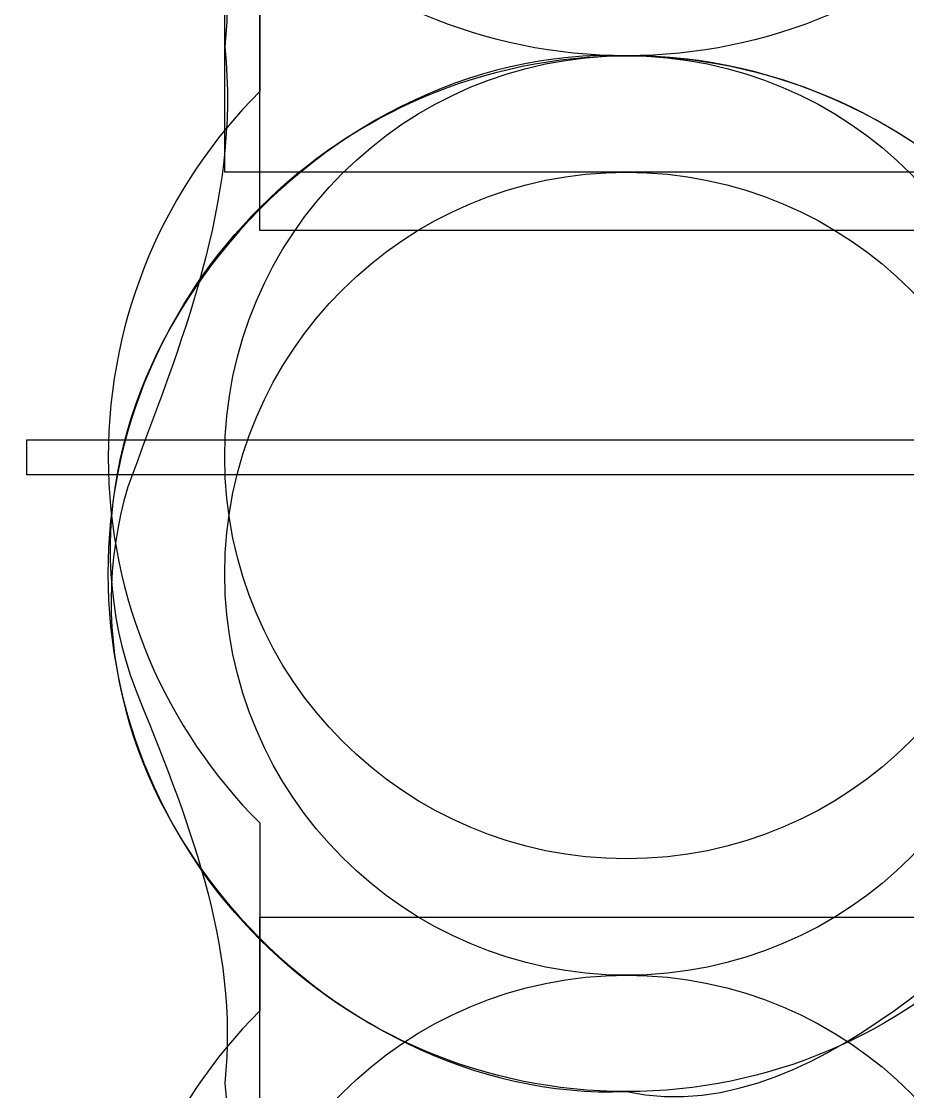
# Model space of a CAD drawing. Header units: millimetres. Extents: x -187 to 1672, y 34 to 1167.
# Drawn here: x -28.2 to 259.4, y 461.1 to 808.7 of the extents above; entities that cross this region are included whole.
import ezdxf

# ---------------------------------------------------------------- set-up
doc = ezdxf.new("R2010")
doc.units = ezdxf.units.MM
for name, color, linetype in [('99_Backup', 7, 'CONTINUOUS'), ('backup_beer_A_shape', 7, 'CONTINUOUS'), ('backup_beer_A_shape_9er_copy', 7, 'CONTINUOUS'), ('beer_A_holes', 7, 'CONTINUOUS'), ('beer_A_shape_12er', 7, 'CONTINUOUS'), ('beer_A_shape_fucked', 7, 'CONTINUOUS'), ('tabs', 7, 'CONTINUOUS')]:
    doc.layers.add(name, color=color, linetype=linetype)

msp = doc.modelspace()

# ---------------------------------------------------------------- linework, layer by layer
at = {"layer": '99_Backup', "color": 7}
for points in [[(37.795277, 835.31733), (895.748037, 835.31733), (895.748037, 759.726777), (37.795277, 759.726777)], [(0, 629.3331)], [(37.795274, 629.33309)]]:
    msp.add_lwpolyline(points, close=True, dxfattribs=at)
for points in [[(168.18897, 797.52206), (75.355256, 797.52206), (0, 872.87732), (0, 965.71104)], [(336.37794, 965.71104), (336.37794, 872.87732), (261.02269, 797.52206), (168.18897, 797.52206)], [(0, 629.3331), (0, 722.33169), (75.355256, 797.52206), (168.18897, 797.52206)], [(168.18897, 797.52206), (261.02269, 797.52206), (336.37794, 722.1668), (336.37794, 629.3331)], [(37.795274, 629.33309), (37.795274, 701.43313), (96.216764, 759.72678), (168.18897, 759.72678)], [(168.18897, 759.72678), (240.16118, 759.72678), (298.58267, 701.30529), (298.58267, 629.33309)], [(168.18897, 461.14412), (75.355256, 461.14412), (0, 536.49938), (0, 629.3331)], [(168.18897, 498.93939), (96.216764, 498.93939), (37.795274, 557.36088), (37.795274, 629.33309)], [(336.37794, 629.3331), (336.37794, 536.49938), (261.02269, 461.14412), (168.18897, 461.14412)], [(298.58267, 629.33309), (298.58267, 557.36088), (240.16118, 498.93939), (168.18897, 498.93939)]]:
    msp.add_open_spline(points, degree=3, dxfattribs=at)
at = {"layer": 'backup_beer_A_shape', "color": 7}
msp.add_lwpolyline([(0, 629.3331)], close=True, dxfattribs=at)
for points in [[(168.18897, 797.52206), (75.355256, 797.52206), (0, 872.87732), (0, 965.71104)], [(336.37794, 965.71104), (336.37794, 872.87732), (261.02269, 797.52206), (168.18897, 797.52206)], [(0, 629.3331), (0, 722.33169), (75.355256, 797.52206), (168.18897, 797.52206)], [(168.18897, 797.52206), (261.02269, 797.52206), (336.37794, 722.1668), (336.37794, 629.3331)], [(168.18897, 461.14412), (75.355256, 461.14412), (0, 536.49938), (0, 629.3331)], [(336.37794, 629.3331), (336.37794, 536.49938), (261.02269, 461.14412), (168.18897, 461.14412)]]:
    msp.add_open_spline(points, degree=3, dxfattribs=at)
at = {"layer": 'backup_beer_A_shape_9er_copy', "color": 7}
for points in [[(49.133839, 854.21497), (1182.992139, 854.21497), (1182.992139, 740.82914), (49.133839, 740.82914)], [(0, 629.3331)], [(49.133839, 517.83701), (1182.992139, 517.83701), (1182.992139, 404.45118), (49.133839, 404.45118)]]:
    msp.add_lwpolyline(points, close=True, dxfattribs=at)
for points in [[(168.18897, 797.52206), (75.355256, 797.52206), (0, 872.87732), (0, 965.71104)], [(336.37794, 965.71104), (336.37794, 872.87732), (261.02269, 797.52206), (168.18897, 797.52206)], [(0, 629.3331), (0, 722.33169), (75.355256, 797.52206), (168.18897, 797.52206)], [(168.18897, 797.52206), (261.02269, 797.52206), (336.37794, 722.1668), (336.37794, 629.3331)], [(168.18897, 461.14412), (75.355256, 461.14412), (0, 536.49938), (0, 629.3331)], [(336.37794, 629.3331), (336.37794, 536.49938), (261.02269, 461.14412), (168.18897, 461.14412)]]:
    msp.add_open_spline(points, degree=3, dxfattribs=at)
at = {"layer": 'beer_A_holes', "color": 7}
msp.add_lwpolyline([(37.795274, 667.12837)], close=True, dxfattribs=at)
for points in [[(37.795274, 667.12837), (37.795274, 739.22841), (96.216764, 797.52206), (168.18897, 797.52206)], [(168.18897, 797.52206), (240.16118, 797.52206), (298.58267, 739.10057), (298.58267, 667.12837)], [(168.18897, 536.73467), (96.216764, 536.73467), (37.795274, 595.15616), (37.795274, 667.12837)], [(298.58267, 667.12837), (298.58267, 595.15616), (240.16118, 536.73467), (168.18897, 536.73467)], [(37.795274, 368.5457), (37.795274, 440.64574), (96.216764, 498.93939), (168.18897, 498.93939)], [(168.18897, 498.93939), (240.16118, 498.93939), (298.58267, 440.5179), (298.58267, 368.5457)]]:
    msp.add_open_spline(points, degree=3, dxfattribs=at)
at = {"layer": 'beer_A_shape_12er', "color": 7}
for points in [[(49.134764, 846.9586), (49.134764, 785.94289)], [(49.134764, 548.37453), (49.134764, 487.35975)]]:
    msp.add_lwpolyline(points, dxfattribs=at)
for points in [[(49.134764, 785.94289), (18.780122, 755.5324), (0, 713.55107), (0, 667.12844)], [(0, 667.12844), (0, 620.78807), (18.780091, 578.80553), (49.134764, 548.37453)], [(49.134764, 487.35975), (18.780137, 456.94927), (0, 414.96792), (0, 368.5453)]]:
    msp.add_open_spline(points, degree=3, dxfattribs=at)
at = {"layer": 'beer_A_shape_fucked', "color": 7}
msp.add_lwpolyline([(168.18945, 797.52206)], close=True, dxfattribs=at)
for points in [[(8.774091, 928.18596), (25.320396, 887.25223), (42.620187, 845.25274), (37.794922, 800.27123)], [(168.18945, 797.52206), (66.232932, 801.77064), (-28.203965, 690.74403), (8.774091, 591.80802)], [(37.794922, 800.27123), (43.061762, 750.21018), (23.272202, 703.59038), (6.327894, 657.53213)], [(298.85259, 735.01823), (267.60404, 774.12139), (218.29653, 797.89467), (168.18945, 797.52206)], [(6.327894, 657.53213), (-22.697474, 560.26215), (69.769326, 457.49004), (168.18945, 461.14414)], [(8.774091, 591.80802), (25.320396, 550.87429), (42.620187, 508.8748), (37.794922, 463.89329)], [(168.18945, 461.14414), (234.19539, 446.99298), (296.01018, 528.65467), (323.05824, 542.19966)], [(37.794922, 463.89329), (43.061762, 413.83224), (23.272202, 367.21244), (6.327894, 321.15419)]]:
    msp.add_open_spline(points, degree=3, dxfattribs=at)
at = {"layer": 'tabs', "color": 7}
msp.add_lwpolyline([(-26.456669, 672.79764), (1313.235831, 672.79764), (1313.235831, 661.459058), (-26.456669, 661.459058)], close=True, dxfattribs=at)

doc.saveas('drawing.dxf')
